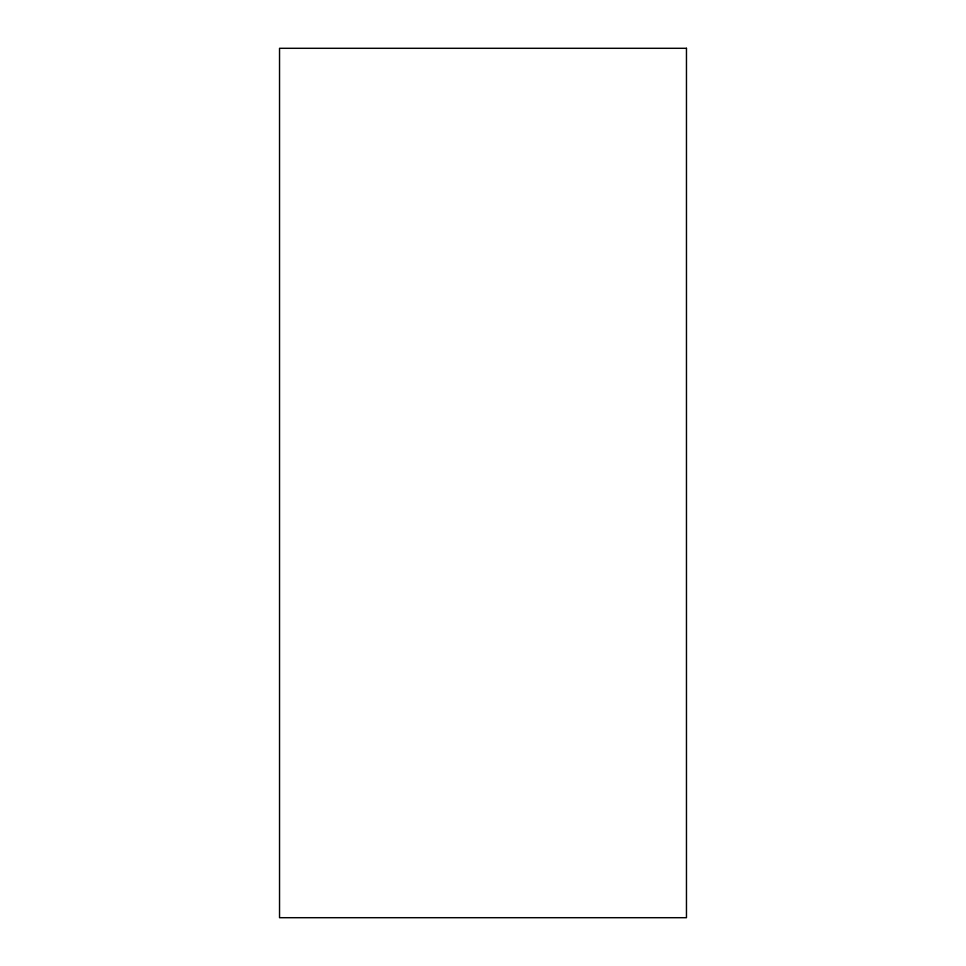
<?xml version="1.0" encoding="UTF-8"?>
<svg xmlns="http://www.w3.org/2000/svg" width="966" height="966" viewBox="0 0 966 966"><rect width="100%" height="100%" fill="white"/><g stroke="black" fill="none" stroke-linecap="round" stroke-linejoin="round"><path stroke-width="1.45" d="M686.464 48.3L279.536 48.3L279.536 917.7L686.464 917.7L686.464 48.3"/></g></svg>
